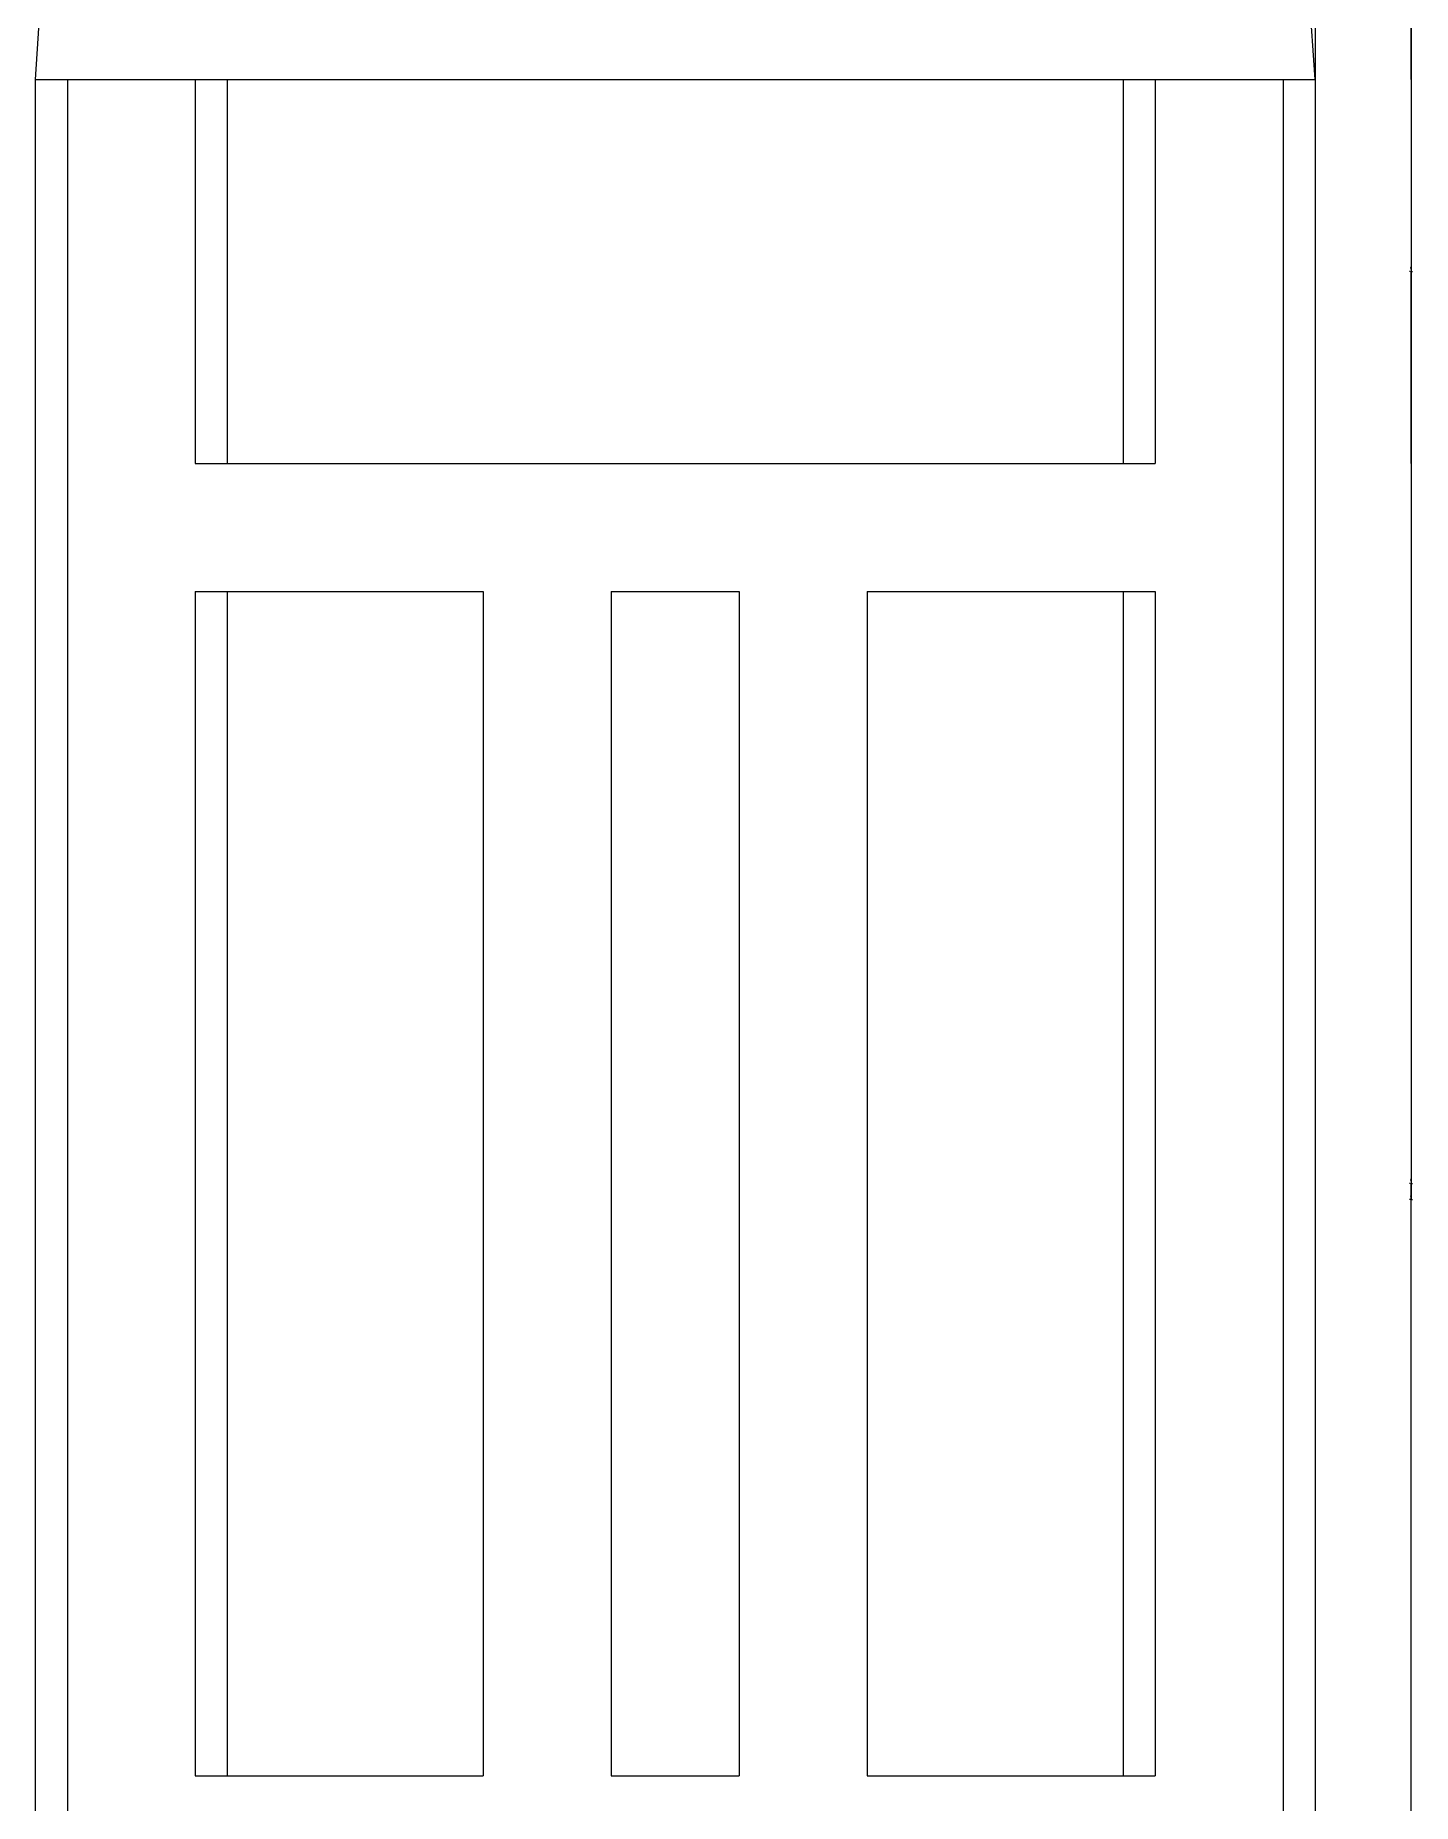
# Model space of a CAD drawing. Header units: metres. Extents: x 9080 to 10163, y 259 to 2945.
# Drawn here: x 9240 to 9670, y 1886 to 2439 of the extents above; entities that cross this region are included whole.
import ezdxf

# ---------------------------------------------------------------- set-up
doc = ezdxf.new("R2010")
doc.units = ezdxf.units.M
doc.layers.add('PUB_DIM', color=3, linetype='Continuous')
doc.layers.add('S_SURFACE', color=6, linetype='Continuous')
doc.dimstyles.get("Standard").update_dxf_attribs({"dimtxt": 2.5, "dimasz": 2.5, "dimexe": 1.25, "dimexo": 0.625, "dimtad": 1, "dimcen": 2.5, "dimazin": 3, "dimtfac": 1, "dimtmove": 0, "dimatfit": 3})

# ---------------------------------------------------------------- blocks, each defined once
blk = doc.blocks.new('*D3')
for p, q in [((9669.71, 2424.78), (9669.71, 2364.78)), ((9669.46, 2364.78), (9669.21, 2364.78)), ((9669.71, 2304.78), (9669.71, 2364.78)), ((9669.71, 2364.78), (9669.71, 2364.78)), ((9669.96, 2364.78), (9670.21, 2364.78))]:
    blk.add_line(p, q)
at = {"layer": 'Defpoints'}
for p in [(9669.71, 2424.78), (9669.71, 2364.78), (9669.71, 2304.78)]:
    blk.add_point(p, dxfattribs=at)
at = {"layer": 'PUB_DIM', "insert": (9669.71, 2365.905), "char_height": 1, "attachment_point": 5}
blk.add_mtext('0', dxfattribs=at)
blk = doc.blocks.new('*D4')
for p, q in [((9669.71, 2574.78), (9669.71, 2074.78)), ((9669.46, 2074.78), (9669.21, 2074.78)), ((9669.71, 1574.78), (9669.71, 2074.78)), ((9669.71, 2074.78), (9669.71, 2074.78)), ((9669.96, 2074.78), (9670.21, 2074.78))]:
    blk.add_line(p, q)
at = {"layer": 'Defpoints'}
for p in [(9669.71, 2574.78), (9669.71, 2074.78), (9669.71, 1574.78)]:
    blk.add_point(p, dxfattribs=at)
at = {"layer": 'PUB_DIM', "insert": (9669.71, 2075.905), "char_height": 1, "attachment_point": 5}
blk.add_mtext('0', dxfattribs=at)
blk = doc.blocks.new('*D7')
for p, q in [((9669.71, 2304.78), (9669.71, 2079.78)), ((9669.46, 2079.78), (9669.21, 2079.78)), ((9669.71, 1854.78), (9669.71, 2079.78)), ((9669.71, 2079.78), (9669.71, 2079.78)), ((9669.96, 2079.78), (9670.21, 2079.78))]:
    blk.add_line(p, q)
at = {"layer": 'Defpoints'}
for p in [(9669.71, 2304.78), (9669.71, 2079.78), (9669.71, 1854.78)]:
    blk.add_point(p, dxfattribs=at)
at = {"layer": 'PUB_DIM', "insert": (9669.71, 2080.905), "char_height": 1, "attachment_point": 5}
blk.add_mtext('0', dxfattribs=at)
blk = doc.blocks.new('*D8')
for p, q in [((9669.71, 2574.78), (9669.71, 2499.78)), ((9669.46, 2499.78), (9669.21, 2499.78)), ((9669.71, 2424.78), (9669.71, 2499.78)), ((9669.71, 2499.78), (9669.71, 2499.78)), ((9669.96, 2499.78), (9670.21, 2499.78))]:
    blk.add_line(p, q)
at = {"layer": 'Defpoints'}
for p in [(9669.71, 2574.78), (9669.71, 2499.78), (9669.71, 2424.78)]:
    blk.add_point(p, dxfattribs=at)
at = {"layer": 'PUB_DIM', "insert": (9669.71, 2500.905), "char_height": 1, "attachment_point": 5}
blk.add_mtext('0', dxfattribs=at)

msp = doc.modelspace()

# ---------------------------------------------------------------- linework, layer by layer
at = {"layer": 'S_SURFACE'}
for p, q in [((9639.71, 2904.78), (9639.71, 1734.78)), ((9239.71, 2424.78), (9249.4, 2570.12)), ((9639.71, 2424.78), (9630.03, 2570.12)), ((9239.71, 1734.78), (9239.71, 2424.78)), ((9239.71, 2424.78), (9639.71, 2424.78)), ((9249.71, 2424.78), (9249.71, 1734.78)), ((9289.71, 2424.78), (9289.71, 2304.78)), ((9299.71, 2424.78), (9299.71, 2304.78)), ((9579.71, 2424.78), (9579.71, 2304.78)), ((9589.71, 2424.78), (9589.71, 2304.78)), ((9629.71, 2424.78), (9629.71, 1734.78)), ((9289.71, 2304.78), (9589.71, 2304.78)), ((9289.71, 2264.78), (9289.71, 1894.78)), ((9289.71, 2264.78), (9379.71, 2264.78)), ((9299.71, 2264.78), (9299.71, 1894.78)), ((9379.71, 2264.78), (9379.71, 1894.78)), ((9419.71, 2264.78), (9419.71, 1894.78)), ((9419.71, 2264.78), (9459.71, 2264.78)), ((9459.71, 2264.78), (9459.71, 1894.78)), ((9499.71, 2264.78), (9499.71, 1894.78)), ((9499.71, 2264.78), (9589.71, 2264.78)), ((9579.71, 2264.78), (9579.71, 1894.78)), ((9589.71, 2264.78), (9589.71, 1894.78)), ((9289.71, 1894.78), (9379.71, 1894.78)), ((9419.71, 1894.78), (9459.71, 1894.78)), ((9499.71, 1894.78), (9589.71, 1894.78))]:
    msp.add_line(p, q, dxfattribs=at)

# ---------------------------------------------------------------- dimensions: what is measured, and where the dimension line sits
at = {"layer": 'PUB_DIM'}
for base, p1, p2, picture, middle in [((9669.71, 2074.78), (9669.71, 1574.78), (9669.71, 2574.78), '*D4', (9669.71, 2075.905)), ((9669.71, 2499.78), (9669.71, 2424.78), (9669.71, 2574.78), '*D8', (9669.71, 2500.905)), ((9669.71, 2364.78), (9669.71, 2304.78), (9669.71, 2424.78), '*D3', (9669.71, 2365.905)), ((9669.71, 2079.78), (9669.71, 1854.78), (9669.71, 2304.78), '*D7', (9669.71, 2080.905))]:
    dim = msp.add_linear_dim(base=base, p1=p1, p2=p2, dimstyle='Standard', dxfattribs=at)
    dim.commit()
    dim.dimension.update_dxf_attribs({"geometry": picture, "text_midpoint": middle})

doc.saveas('drawing.dxf')
